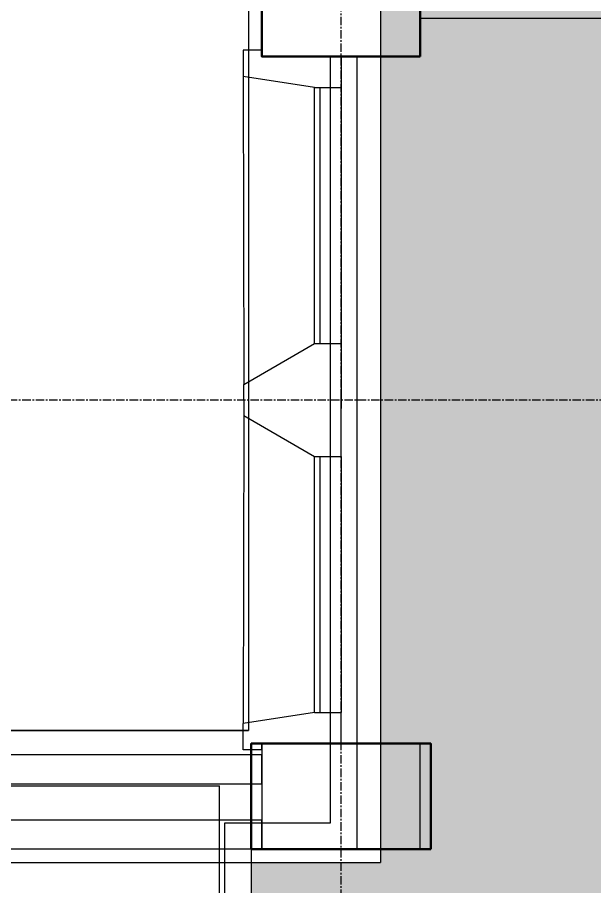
# Model space of a CAD drawing. Header units: millimetres. Extents: x -49883 to 118742, y -18440 to 67826.
# Drawn here: x 32242 to 34427, y 42435 to 45723 of the extents above; entities that cross this region are included whole.
import ezdxf

# ---------------------------------------------------------------- set-up
doc = ezdxf.new("R2010")
doc.units = ezdxf.units.MM
doc.linetypes.add('PCENTRE', pattern=[50.8, 31.75, -6.35, 6.35, -6.35])
doc.linetypes.add('PCENTRE2', pattern=[28.575, 19.05, -3.175, 3.175, -3.175])
for name, color, linetype in [('Boundaries_and_building_grids', 140, 'PCENTRE2'), ('Fourth Floor - Hatch', 1, 'Continuous'), ('Fourth Floor - Roofs', 2, 'Continuous'), ('Fourth Floor - Structural Members', 5, 'Continuous'), ('Third Floor - Curtain Walls', 1, 'Continuous'), ('Third Floor - Doors Windows and Openings', 1, 'Continuous'), ('Third Floor - Structural Members', 5, 'Continuous'), ('Third Floor - Walls', 3, 'Continuous')]:
    doc.layers.add(name, color=color, linetype=linetype)

msp = doc.modelspace()

# ---------------------------------------------------------------- hatches: boundary and pattern name
at = {"layer": 'Fourth Floor - Hatch', "linetype": 'Continuous'}
h = msp.add_hatch(dxfattribs=at)
h.set_pattern_fill('ANGLE', color=61, scale=45, style=0)
h.set_pattern_definition([(0, (0, 0), (0, 314.325), [228.6, -85.725]), (90, (0, 0), (-314.325, 2e-14), [228.6, -85.725])])
h.paths.add_polyline_path([(33617.2, 65175.7), (45317.2, 65175.7), (45317.2, 36985.7), (33617.2, 36985.7), (33617.2, 37025.7), (33127.2, 37025.7), (33127.2, 42525.7), (33617.2, 42525.7)])
h.paths.add_polyline_path([(36537.2, 44490.7), (38297.2, 44490.7), (38297.2, 41260.7), (36537.2, 41260.7)])

# ---------------------------------------------------------------- linework, layer by layer
at = {"layer": 'Boundaries_and_building_grids', "color": 140, "linetype": 'PCENTRE', "lineweight": -3}
for p, q in [((33467.2, -6274.3), (33467.2, 67825.7)), ((-49882.8, 44275.7), (47817.2, 44275.7))]:
    msp.add_line(p, q, dxfattribs=at)
at = {"layer": 'Fourth Floor - Roofs', "color": 3, "linetype": 'Continuous'}
msp.add_line((33117.2, 65675.7, 13800), (33117.2, 43025.7, 13800), dxfattribs=at)
at = {"layer": 'Fourth Floor - Roofs', "color": 3, "linetype": 'Continuous', "lineweight": -3}
for p, q in [((33617.2, 65175.7, 13800), (33617.2, 42525.7, 13800)), ((32217.2, 43025.7, 13800), (33117.2, 43025.7, 13800)), ((32217.2, 42525.7, 13800), (33617.2, 42525.7, 13800))]:
    msp.add_line(p, q, dxfattribs=at)
at = {"layer": 'Fourth Floor - Roofs', "color": 1, "linetype": 'Continuous', "lineweight": -3}
for p, q in [((33427.2, 42675.7, 13800), (33427.2, 45575.7, 13800)), ((33527.2, 45575.7, 13800), (33527.2, 42575.7, 13800)), ((32217.2, 42815.7, 13800), (33007.2, 42815.7, 13800)), ((33007.2, 36735.7, 13800), (33007.2, 42815.7, 13800)), ((33027.2, 36885.7, 13800), (33027.2, 42675.7, 13800)), ((33027.2, 42675.7, 13800), (33427.2, 42675.7, 13800)), ((33527.2, 42575.7, 13800), (33127.2, 42575.7, 13800)), ((33127.2, 42575.7, 13800), (33127.2, 36985.7, 13800))]:
    msp.add_line(p, q, dxfattribs=at)
at = {"layer": 'Fourth Floor - Roofs', "color": 1, "linetype": 'Continuous'}
msp.add_line((33117.2, 43025.7, 13800), (32217.2, 43025.7, 13800), dxfattribs=at)
at = {"layer": 'Fourth Floor - Structural Members', "color": 8, "linetype": 'Continuous', "lineweight": 50, "elevation": 13800}
for points in [[(33767.2, 45575.7), (33767.2, 45975.7), (33167.2, 45975.7), (33167.2, 45575.7), (33767.2, 45575.7)], [(33807.2, 42575.7), (33807.2, 42975.7), (33127.2, 42975.7), (33127.2, 42575.7), (33807.2, 42575.7)]]:
    msp.add_lwpolyline(points, dxfattribs=at)
at = {"layer": 'Third Floor - Curtain Walls', "color": 3, "linetype": 'Continuous'}
for p, q in [((33097.2, 45599.1, 10350), (33097.2, 45499.7, 10350)), ((33167.2, 45599.1, 10350), (33097.2, 45599.1, 10350)), ((33467.4, 45575.7, 10350), (33467.4, 45457.6, 10350)), ((33367.2, 45457.6, 10350), (33097.2, 45499.7, 10350)), ((33367.2, 45457.6, 10350), (33467.4, 45457.6, 10350)), ((33099.3, 44334.5, 10350), (33367.2, 44489.2, 10350)), ((33367.2, 44489.2, 10350), (33468, 44489.2, 10350)), ((33468, 44489.2, 10350), (33468, 44242.9, 10350)), ((33099.3, 44275.7, 10350), (33099.3, 44334.5, 10350)), ((33468, 44062.2, 10350), (33468, 44308.6, 10350)), ((33099.3, 44275.7, 10350), (33099.3, 44216.9, 10350)), ((33099.3, 44216.9, 10350), (33367.2, 44062.2, 10350)), ((33367.2, 44062.2, 10350), (33468, 44062.2, 10350)), ((33367.2, 43093.9, 10350), (33097.2, 43051.7, 10350)), ((33367.2, 43093.9, 10350), (33467.4, 43093.9, 10350)), ((33467.4, 42975.7, 10350), (33467.4, 43093.9, 10350)), ((33097.2, 42952.4, 10350), (33097.2, 43051.7, 10350)), ((33167.2, 42952.4, 10350), (33097.2, 42952.4, 10350))]:
    msp.add_line(p, q, dxfattribs=at)
at = {"layer": 'Third Floor - Curtain Walls', "color": 3, "linetype": 'Continuous', "elevation": 10350}
for points in [[(33467.4, 45575.7), (33167.2, 45575.7), (33167.2, 45599.1)], [(33167.2, 42952.4), (33167.2, 42975.7), (33467.4, 42975.7)]]:
    msp.add_lwpolyline(points, dxfattribs=at)
at = {"layer": 'Third Floor - Doors Windows and Openings', "color": 1, "linetype": 'Continuous'}
for p, q in [((33097.2, 45499.7, 10350), (33099.3, 44334.5, 10350)), ((33367.2, 44489.2, 10350), (33367.2, 45457.6, 10350)), ((33387.2, 45457.6, 10350), (33387.2, 44489.2, 10350)), ((33467.4, 45457.6, 10350), (33468, 44489.2, 10350)), ((33099.3, 44216.9, 10350), (33097.2, 43051.7, 10350)), ((33367.2, 43093.9, 10350), (33367.2, 44062.2, 10350)), ((33387.2, 44062.2, 10350), (33387.2, 43093.9, 10350)), ((33468, 44062.2, 10350), (33467.4, 43093.9, 10350))]:
    msp.add_line(p, q, dxfattribs=at)
at = {"layer": 'Third Floor - Structural Members', "color": 5, "linetype": 'Continuous', "elevation": 10350}
for points in [[(33767.2, 45575.7), (33767.2, 45975.7), (33167.2, 45975.7), (33167.2, 45575.7), (33767.2, 45575.7)], [(33767.2, 42575.7), (33767.2, 42975.7), (33167.2, 42975.7), (33167.2, 42575.7), (33767.2, 42575.7)]]:
    msp.add_lwpolyline(points, dxfattribs=at)
at = {"layer": 'Third Floor - Walls', "color": 3, "linetype": 'Continuous'}
for p, q in [((33767.2, 45720.7, 10350), (33767.2, 45830.7, 10350)), ((33767.2, 45720.7, 10350), (36557.2, 45720.7, 10350)), ((33167.2, 42932.7, 10350), (32067.2, 42932.7, 10350)), ((33167.2, 42822.7, 10350), (33167.2, 42932.7, 10350)), ((33167.2, 42822.7, 10350), (32067.2, 42822.7, 10350)), ((33167.2, 42685.7, 10350), (32067.2, 42685.7, 10350)), ((33167.2, 42575.7, 10350), (33167.2, 42685.7, 10350)), ((33167.2, 42575.7, 10350), (32067.2, 42575.7, 10350))]:
    msp.add_line(p, q, dxfattribs=at)

doc.saveas('drawing.dxf')
